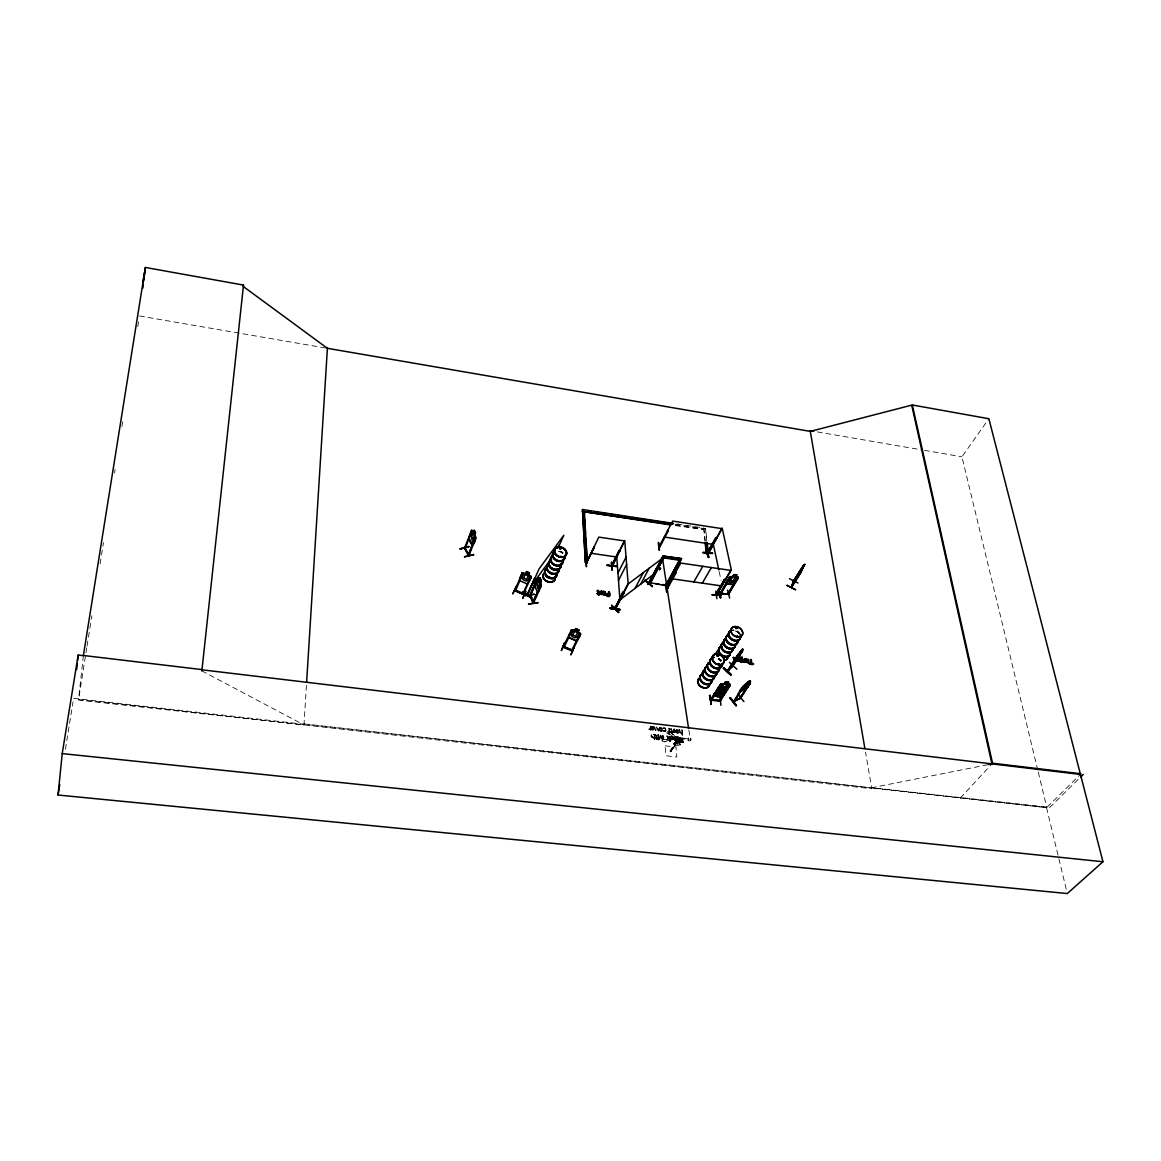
<?xml version="1.0" encoding="UTF-8"?>
<svg xmlns="http://www.w3.org/2000/svg" width="1161" height="1161" viewBox="0 0 1161 1161"><rect width="100%" height="100%" fill="white"/><g stroke="black" fill="none" stroke-linecap="round" stroke-linejoin="round"><path stroke-width="0.75" stroke-dasharray="5 3.75" d="M676.674 739.673L676.312 738.019L675.034 737.612M661.857 730.138C660.29 724.449 659.303 733.317 661.988 730.051M678.329 733.157C677.327 734.869 671.914 729.21 677.313 729.195C679.591 731.546 678.692 730.153 676.341 729.572M671.537 731.14C672.408 726.713 665.732 731.677 671.29 731.445M688.429 738.875L680.07 737.903L680.448 740.384L679.78 737.932L682.944 737.714L679.983 738.498M680.012 740.703L680.622 741.966L683.408 742.474L682.944 737.714M83.389 655.486L78.498 699.996L303.964 724.943L306.504 684.163M676.036 731.299C679.548 731.575 675.92 728.397 676.036 731.299L677.937 730.414L675.949 730.313M682.523 740.457L680.709 741.008L682.653 741.85L682.523 740.457L680.52 741.313L682.653 741.85M690.868 738.149C689.329 738.672 690.737 742.532 691.071 739.397C690.258 734.376 684.714 741.923 690.519 740.762M676.297 738.367L677.385 743.78L677.066 738.12L675.049 737.046A1.654 1.306 33 0 0 674.207 737.409L674.454 740.181A1.654 1.306 33.1 0 0 675.397 740.762L676.152 740.849A1.669 1.321 33.1 0 0 677.008 740.486L677.197 737.714L671.406 733.084A2.38 1.248 -5 0 0 669.853 731.445A2.38 1.248 -5 0 0 666.878 732.736A2.38 1.248 -5 0 0 669.462 733.926C674.149 738.773 681.826 739.31 671.232 733.244M677.385 739.934L676.878 737.975L677.56 743.693L676.66 737.946L674.614 738.004L674.904 739.876L676.181 740.283L674.73 738.512M660.827 735.131L662.031 737.99L660.217 735.058L659.332 738.817L660.609 735.9L661.814 738.773M659.999 738.889L660.609 735.9M86.77 647.867L78.556 699.619L871.809 788.74L865.511 752.125M87.046 646.082L88.178 638.942M88.468 637.157L89.6 630.031M89.89 628.246L91.022 621.106M91.298 619.321L91.864 615.751M100.078 563.999L101.21 556.874M101.5 555.089L102.632 547.948M102.923 546.163L103.489 542.593M114.533 473.006L115.099 469.436M121.905 426.609L123.037 419.469M137.767 326.691L138.899 319.551M65.408 749.324L73.056 701.839M659.042 728.789L659.404 727.816A1.654 1.306 32.2 0 1 660.261 727.526L661.973 728.194L662.568 730.037M659.23 728.905L659.825 730.342A1.654 1.306 32.2 0 0 660.769 730.908L661.523 730.995A1.669 1.321 32.2 0 0 662.394 730.646L662.394 728.194L660.449 727.221A1.654 1.306 32.2 0 0 659.593 727.57L659.1 728.426M652.482 728.498C656.836 730.385 649.58 730.356 654.572 728.745M654.528 728.281C648.767 725.727 653.716 732.606 655.036 729.123C656.386 726.96 651.539 724.928 651.611 727.425C654.238 725.175 656.183 730.574 651.64 728.586C651.568 730.719 655.152 731.125 655.21 728.818M669.113 733.534L668.852 728.281L669.113 733.534L669.824 731.764A1.901 1.495 32.6 0 0 671.145 732.127A1.64 1.292 32.6 0 0 671.943 731.764L672.248 729.993L670.985 728.469M672.321 730.85L671.929 731.822M670.782 739.63L673.249 739.717L673.235 737.206A1.625 1.277 32.9 0 0 672.379 736.509C668.112 736.654 672.553 736.698 672.77 738.904C669.578 738.831 671.363 741.676 673.569 739.18M666.08 730.138L664.789 731.372L663.163 730.269L664.977 730.879M659.332 738.817L660.217 735.058M662.176 739.151L663.062 736.19L663.816 739.339L664.702 739.107L662.757 735.348L664.513 739.412M661.843 738.294L662.757 735.348M676.602 739.891L676.645 737.932L677.603 743.635M674.556 738.236L675.049 737.395M671.348 731.445L671.174 729.21L669.404 729.529M656.778 726.859L655.414 730.53L657.126 727.7L658.258 730.864L659.158 730.646L656.778 726.859L658.969 730.951M665.093 730.704C667.299 728.005 661.422 728.208 663.628 728.455C666.748 728.397 664.136 733.084 663.192 730.269M677.066 738.12L676.747 743.606M680.636 740.079L680.172 742.068L683.408 742.474M665.688 731.096L665.674 728.542A1.611 1.277 32.3 0 0 664.832 727.845L662.931 727.787L662.815 728.76M703.769 528.052L704.945 541.011M706.686 541.273L705.496 528.313L706.962 540.794M675.455 737.482L666.037 739.702A2.366 1.234 -4.8 0 0 662.452 740.152A2.366 1.234 -4.8 0 0 663.511 741.908A2.366 1.234 -4.8 0 0 666.733 740.834L675.992 738.599L675.455 737.482L666.008 739.441A2.366 1.234 -4.8 0 0 662.423 739.905A2.366 1.234 -4.8 0 0 663.497 741.647A2.366 1.234 -4.8 0 0 666.719 740.587L675.963 738.352L675.397 741.429L677.647 741.69L679.112 737.467C686.877 749.469 665.006 747.031 678.329 739.006L676.094 738.744L675.267 740.036L675.658 744.23M676.312 741.023L675.615 743.722L677.864 743.983L678.677 742.692L678.546 741.284L676.312 741.023L670.057 751.167L670.811 751.878L679.809 737.54L679.969 745.144L679.112 737.467L673.351 743.969L680.215 744.767L677.516 740.297M650.32 726.089L650.116 729.064M650.973 726.162L651.277 729.718L650.421 729.95C650.958 729.645 647.33 729.427 650.044 728.861M648.999 729.761L649.13 728.832M659.811 728.469C662.946 725.538 661.61 733.607 659.912 728.977M650.334 728.919L648.97 729.137M651.611 727.425L651.742 726.467M650.421 729.95L651.277 729.718M654.543 734.391L653.687 734.608L654.543 734.391L654.964 739.368L654.107 739.601C655.544 737.656 648.027 737.656 652.09 734.1L652.453 736.945L653.614 737.235M653.875 734.303C656.168 738.672 650.218 738.425 652.09 734.1M655.414 730.53L656.11 730.617M657.126 727.7L658.258 730.864M655.152 738.323L656.328 737.961C653.193 730.559 658.824 736.379 657.184 737.743M654.891 735.319L655.036 734.478M654.107 739.601L654.964 739.368M655.109 737.83L656.516 737.67L656.226 735.261L655.123 735.015M657.75 735.087L658.606 734.869L658.737 738.744L657.75 735.087L658.606 734.869M657.634 737.801L657.126 739.572L656.56 738.164M657.126 739.572L657.228 738.236M658.069 738.672L657.939 734.782M658.069 739.252L659.013 739.049L658.882 739.978L658.069 739.252L659.013 739.049M665.877 730.791L664.6 731.677L663.221 730.937M658.127 739.891L658.258 738.962M663.062 736.19L663.816 739.339M668.663 728.586L669.52 728.368M666.414 736.103L667.473 735.9L669.099 737.801L666.414 736.103L668.431 738.396L666.951 739.702L669.389 738.164L670.129 741.458L669.868 736.19L668.91 738.106M669.592 731.575L669.592 729.224M669.781 733.607L669.824 731.764M677.284 738.207L677.806 737.351L680.302 737.641L679.795 738.744L677.284 738.207L679.765 738.498L680.302 737.641M677.298 738.454L678.75 737.22L679.025 742.503L678.082 737.148M666.951 739.702L668.62 738.091L666.588 735.798M673.815 728.876C675.107 734.347 672.161 729.152 674.468 728.948C675.644 733.317 673.917 731.996 673.946 732.722M673.772 732.098L672.524 732.533L673.815 731.546M667.778 739.804L667.14 739.397M670.129 741.458L669.868 736.19M674.614 732.794L674.468 728.948M669.142 737.903L669.2 736.103M672.524 732.533L672.654 731.604M669.389 738.164L669.462 741.386M670.361 737.438C673.99 734.957 672.988 742.387 670.753 738.962M678.271 732.562L676.123 732.083L677.995 731.415M682.523 735.116L682.247 729.877L682.523 735.116L681.884 732.939L680.273 733.549L679.243 732.417L679.17 729.514L680.665 733.055L681.841 732.446L681.58 729.79M679.824 731.909L679.824 729.587M678.605 737.554A2.075 1.088 -5.1 0 0 675.658 736.669A2.075 1.088 -5.1 0 0 675.368 738.57A2.075 1.088 -5.1 0 0 678.605 737.554L678.75 737.22M681.841 732.446L682.058 730.182M670.057 751.167L679.809 737.54M670.811 751.878L677.023 742.532L675.629 742.372L677.023 742.532M677.647 741.69L678.329 739.006M678.546 741.284L677.908 744.491M678.358 742.416L679.214 742.198M682.117 738.483C681.71 745.159 677.879 733.81 682.276 740.239M1037.789 770.164L961.947 456.795L988.867 418.729M672.117 731.517L671.74 732.069A1.64 1.292 32.6 0 1 670.956 732.431A1.901 1.495 32.6 0 1 669.636 732.069M674.019 737.656L674.396 737.104A1.654 1.306 33 0 1 675.252 736.756L676.674 737.162M662.583 730.4L662.205 730.951A1.669 1.321 32.3 0 1 661.335 731.299L660.58 731.212A1.654 1.306 32.2 0 1 659.637 730.646L659.216 728.484M960.307 798.042L991.929 763.894M73.622 698.312L1046.54 807.737L1080.325 774.416M1078.119 779.51L1049.718 807.461L871.635 787.753L988.388 764.591M671.247 733.491L671.421 733.331A2.38 1.248 -5 0 0 669.882 731.691A2.38 1.248 -5 0 0 666.893 732.983A2.38 1.248 -5 0 0 669.476 734.187L675.267 737.888M674.048 731.386L672.509 731.923M673.351 743.969L677.429 741.298L675.267 740.036L678.459 740.399M681.884 732.939L679.809 732.838L679.17 729.514M654.136 737.482L652.032 737.395L651.423 734.028M688.284 740.5L688.531 737.845M678.3 731.27L676.079 731.778M676.268 741.821L677.429 741.298L673.104 744.346L676.384 743.098M669.607 728.861L671.363 729.079L672.117 730.719M675.238 737.627L676.689 737.003M651.843 727.323L653.483 727.308L654.354 728.586M670.303 736.756L672.19 736.814A1.625 1.277 32.9 0 1 673.046 737.511L673.453 739.122M662.742 728.092L664.643 728.15A1.611 1.277 32.4 0 1 665.485 728.847L665.892 730.008M651.553 726.771L654.078 727.047L655.022 728.716M681.362 732.693L680.085 732.069M673.496 732.228L672.712 732.228M671.116 731.532L669.781 731.27M678.43 732.257L676.268 731.474M678.532 732.867L675.934 732.286L675.397 729.064M654.848 734.782L656.604 735.319L656.995 738.048M677.429 738.149L675.673 738.498L677.385 737.83M681.739 738.106L680.128 738.73L682.479 739.934M304.037 723.884L1046.816 807.461L1038.21 771.92M677.835 737.598L680.317 737.903M680.012 738.498L688.386 739.484M658.316 739.586L659.071 739.673M675.484 742.329L678.677 742.692M652.293 728.803L654.383 729.05M676.994 523.959L684.134 525.048M685.919 525.323L693.044 526.412M694.829 526.688L703.755 528.037L705.206 540.533M674.962 524.177L705.235 528.792M675.368 525.12L703.914 529.489L673.322 525.338M817.315 431.907L922.676 450.033M924.461 450.337L961.947 456.795M139.465 315.981L325.631 348.01M677.806 737.554L676.384 737.09L677.69 737.366M201.869 670.898L303.964 724.943M670.695 750.616L671.45 751.327M660.42 736.205L661.625 739.078M1046.54 807.737L1066.872 891.793M719.181 571.604L721.039 580.282M688.879 730.225L690.244 739.136M682.755 738.019L683.219 742.779M681.696 733.244L681.87 735.029M682.334 740.762L682.465 742.155M678.575 737.264L679.025 742.503M676.137 730.008L676.224 730.995M656.371 738.469L656.458 739.499M654.354 734.695L654.775 739.673M650.799 726.467L651.089 730.022M674.033 738.019L674.657 739.891A1.654 1.306 33.1 0 0 675.586 740.457L676.355 740.544A1.669 1.321 33.1 0 0 677.211 740.181M718.209 659.143A6.487 4.92 32.1 0 1 720.647 661.393M718.659 658.447A6.502 4.92 32.1 0 1 721.097 660.696M718.398 658.853A6.589 4.992 32.1 0 1 720.865 661.117M718.528 658.635A6.589 4.992 32.1 0 1 721.01 660.899M732.417 630.031A6.473 4.833 31.9 0 1 733.955 630.06M737.046 631.178A6.473 4.833 31.9 0 1 740.239 634.748M737.162 630.989A6.386 4.76 31.9 0 1 740.312 634.516M732.156 630.583A6.371 4.746 31.9 0 1 733.665 630.612M735.218 630.989A6.371 4.746 31.9 0 1 739.107 633.891M732.286 630.249A6.473 4.833 31.9 0 1 733.81 630.278M736.901 631.395A6.473 4.833 31.9 0 1 739.339 633.616M721.271 659.927A6.298 4.746 32.1 0 1 719.791 659.23M558.281 551.402A6.371 4.804 24.6 0 1 562.664 553.507M560.008 551.475A6.473 4.876 24.6 0 1 562.853 553.187M560.11 551.243A6.473 4.876 24.6 0 1 562.954 552.955M561.721 551.751A6.386 4.818 24.6 0 1 563.027 552.738M665.151 745.826L675.963 747.074L676.834 757.016L665.979 755.782L665.151 745.826M676.892 743.432L676.384 738.396L676.819 743.475M721.184 660.116L718.34 658.403A6.284 4.746 32.1 0 0 721.184 660.072M677.56 743.693L676.878 737.975L677.473 743.737M675.426 739.209A2.075 1.088 -5.1 0 0 678.677 738.193A2.075 1.088 -5.1 0 0 675.717 737.308A2.075 1.088 -5.1 0 0 675.426 739.209"/><path stroke-width="1.5" d="M741.008 697.776L740.181 698.182M750.224 683.219L739.717 698.211L750.224 683.219L740.616 698.269L733.418 701.926L743.664 685.788L747.873 682.117M736.277 658.287L736.118 657.663M742.213 660.885C741.153 656.052 739.368 663.366 742.358 660.783C738.454 661.814 742.779 656.023 742.155 661.088M602.37 592.313L602.907 593.997A1.567 1.19 26.8 0 0 603.807 594.534L604.533 594.635A1.582 1.205 26.8 0 0 605.374 594.345L605.432 592.154L603.575 591.225A1.567 1.19 26.8 0 0 602.748 591.515L602.269 592.328M605.578 593.866L605.055 592.197L603.415 591.559A1.567 1.19 26.8 0 0 602.574 591.834L602.399 592.052M716.497 593.547L716.729 594.809L716.816 593.402M716.685 594.737L725.581 578.729M469.073 555.713L468.449 554.465L468.725 555.887L475.894 537.964L471.584 530.272L464.502 548.224L468.609 555.829L474.689 538.689L475.081 539.415M465.285 548.747L464.458 548.05M464.502 548.224L465.474 548.253L465.01 547.382M707.252 553.158L708.457 553.347L707.165 542.564M707.557 553.26C724.841 554.102 692.478 551.49 706.149 552.999M736.292 628.275L736.742 627.506M736.771 636.17L737.598 636.663L737.395 635.807M736.901 628.13L735.885 628.638L735.508 627.462M527.645 594.78L528.226 593.576L527.442 593.997M716.845 655.312L718.224 655.443M718.224 664.15L719.036 663.671M718.238 656.27L718.049 655.196M718.586 663.584L718.659 663.657M718.615 655.834L717.991 654.978M727.425 687.196L727.352 689.17L727.555 687.239L720.081 686.354L713.942 694.249L713.855 696.078L721.286 696.992L723.419 695.308M713.942 694.249L713.986 696.121L721.228 696.832L723.303 695.192M717.571 688.865L717.498 690.795L724.928 691.593L727.091 689.881M605.998 594.911L608.422 593.881L609.148 592.066C612.892 596.638 605.868 598.133 606.173 594.33M727.454 689.083L727.555 687.239M738.193 577.496L733.201 584.418L726.307 584.186L726.481 582.169M678.909 561.111L678.967 561.242M746.552 661.001C750.63 658.389 743.998 661.306 748.323 660.391M619.669 609.873C589.672 604.837 640.175 613.095 610.076 608.611M619.64 609.54L610.062 608.219M619.785 609.191L610.193 607.929M464.473 556.946L473.427 554.856M667.88 581.327L667.677 581.705M667.415 582.241L667.648 581.371M306.62 682.363L327.446 347.574M473.499 554.537L464.56 556.67M794.037 581.139L793.848 580.297L793.239 581.501L804.849 564.319L799.116 573.911L801.206 569.34M793.645 580.863L791.512 587.51L801.438 571.778M615.983 607.74C615.432 611.092 614.372 605.737 614.953 608.248M611.832 565.581L611.644 566.931L624.749 540.562L628.13 583.49L615.069 608.698M615.214 607.377L616.244 608.059L615.345 609.032L623.994 592.981L622.702 592.371L623.994 592.981M791.178 587.292L793.558 580.848L803.978 564.725L801.554 571.067L791.163 587.364L804.849 564.319M791.715 586.944L793.834 581.327M611.862 565.48L612.021 566.96L611.426 565.944M612.297 566.249L612.181 565.523M243.505 285.084L201.869 670.898L202.145 669.621L83.389 655.486L145.372 267.451L243.505 285.084L243.259 286.477L327.402 348.315L810.291 431.384L912.314 404.986L988.867 418.729L1102.95 861.752L1067.293 893.549L58.05 795.038L62.215 753.605L78.179 655.065L83.563 655.704M475.633 536.527C475.923 542.26 471.685 550.111 469.175 538.675L469.566 535.743M76.655 669.491L77.236 664.077M77.613 660.478L78.179 655.065M560.879 556.046L560.429 556.714M560.516 549.284L560.444 547.774M560.545 548.964L561.184 548.631M142.861 288.073L143.282 284.59M143.703 281.093L145.372 267.451M606.913 594.33L608.741 595.738L608.625 594.04L607.101 594.084L606.739 595.201L609.452 596.319M739.078 660.624C739.397 656.865 732.678 658.461 738.033 657.881C743.258 662.844 730.704 660.246 738.715 659.912L737.786 660.696L736.756 659.651M740.544 661.741L740.762 661.306A1.785 1.335 32.8 0 0 742.01 661.668C745.899 659.1 738.875 658.592 740.616 657.605C746.871 657.547 733.752 656.009 740.762 661.306M537.848 602.878L528.458 604.025L537.949 602.53M533.189 601.906L533.596 602.791L533.276 601.949M539.154 580.123L540.155 577.946L541.258 580.674L540.344 582.677L541.128 586.116L533.291 603.401L529.692 595.187L530.388 594.737M540.054 577.96L539.154 579.963L537.732 577.946L529.996 596.086L537.528 580.007L536.904 579.295L529.648 595.23L530.316 595.535M533.276 603.285L529.982 594.708M611.412 562.446L612.195 570.37L611.499 562.171M58.05 795.038L59.748 784.488M142.788 282.994L145.198 268.888M615.809 607.813L616.23 607.972M534.829 586.174L535.439 583.272L534.829 586.174L537.485 592.545L541.128 586.116L538.544 578.193M611.978 566.974L619.829 550.358L611.121 566.481L612.282 566.292M602.428 591.994L602.748 594.33A1.567 1.19 26.8 0 0 603.633 594.867L604.373 594.969A1.582 1.205 26.8 0 0 605.2 594.664L605.679 593.866M737.061 656.792L741.023 651.713L727.454 671.435L733.23 665.384L732.968 666.153M745.638 689.126C755.84 680.375 729.442 701.621 743.606 685.803M740.007 692.101L740.442 690.664M619.074 550.387L611.121 566.481L611.876 566.002M587.074 562.113L586.392 562.969L594.447 546.758L586.32 562.592L587.06 562.563M712.099 594.954L721.155 595.52M721.083 595.201L712.056 594.592M648.143 584.201L656.705 567.961M603.023 592.792C603.299 595.738 606.681 592.894 604.213 591.762C601.529 591.268 603.56 596.348 604.997 593.808M602.893 592.589L604.446 592.299L604.75 594.069M739.905 657.474L739.963 661.668M802.832 568.339L802.251 569.688M803.572 566.336L804.167 564.739L803.485 566.989M787.042 585.318L795.503 589.817M797.984 583.011L789.48 578.7M728.658 594.301L727.599 593.939L737.685 578.715L728.498 594.33L719.718 593.895L729.529 577.191L737.772 576.756L738.323 577.554L728.6 593.982L719.689 593.561L720.952 593.547M728.977 593.75L728.049 593.706M803.934 564.827L797.375 577.249L798.391 576.175M800.814 570.414L800.074 572.417L803.064 566.916M720.081 593.387L720.705 593.982L720.778 593.068M735.668 627.709L735.798 628.188M717.411 654.76L717.208 655.689L718.325 655.631M724.304 579.484L725.175 579.876L724.304 579.484L715.205 595.1L716.148 595.245L731.357 569.964L722.171 528.095L708.065 553.986L706.381 553.492L705.148 542.797M469.175 546.599L460.278 548.732M464.458 548.239L464.69 547.455L469.015 555.698M471.685 530.243L465.242 548.848M473.311 532.289L474.181 530.055L475.604 532.652L474.631 534.713M468.522 554.61L474.689 538.689M468.289 555.19L474.994 538.617M473.485 554.45L473.586 555.219M571.328 629.828L574.768 630.641L575.783 628.609L578.918 630.046L577.917 632.063L580.732 634.095L572.097 651.219C576.959 650.102 548.5 642.106 572.446 650.973M571.807 649.957L572.62 650.668M578.134 639.276L576.175 640.843L568.846 637.52L568.759 635.038M572.228 651.19L572.562 650.247M570.907 654.848L574.129 647.04L571.009 654.572M579.31 634.994L580.05 635.647L579.31 634.994L571.459 650.886M580.094 632.963L572.779 629.639M575.74 628.696L578.918 630.046L577.772 632.092L579.049 633.369L577.249 636.968L574.913 637.81L571.996 636.489L571.197 634.24L572.997 630.612L574.884 630.67L575.783 628.609M733.65 661.306L739.876 654.935L733.723 661.378L734.173 660.072M564.681 642.759L561.343 650.581L564.435 642.991M563.941 647.432C564.057 647.316 563.041 645.429 563.709 647.417M568.846 637.52L576.204 640.756M571.676 631.54L570.82 631.149L571.676 631.54L564.057 647.17M516.166 586.682L512.973 593.605M522.929 594.359L531.419 577.09L527.152 583.939L519.968 580.761L519.78 578.309L522.145 572.866L530.751 575.929L531.39 577.162L528.473 575.072L529.401 572.983L526.47 571.749M522.247 572.939L514.628 590.644L515.411 590.905L522.537 574.608L521.681 574.216L522.537 574.608M662.35 584.52L667.111 585.304L681.289 559.08L663.236 556.424L648.68 583.809M528.647 574.971L529.532 572.968L526.426 571.56L525.585 573.752L522.203 573.012M786.998 585.391L795.59 589.585M523.103 591.834C529.474 598.931 538.994 600.44 523.074 591.878M522.856 593.982L530.055 578.018L530.911 578.396L530.055 578.018M522.9 594.403L523.35 593.416L523.901 594.461M525.483 591.007L522.697 598.408L525.977 591.181M534.495 594.447L525.338 595.448M527.413 593.924L527.152 594.679L527.573 594.04M558.644 546.657L563.825 535.25L539.081 568.89L527.457 594.867L534.771 578.033L527.152 594.679L527.878 593.46M536.904 579.295L529.967 595.999M540.184 578.904L540.547 581.197L540.852 580.529M539.255 580.108L538.414 579.412L536.745 583.127L537.587 588.598L538.849 588.38L540.533 584.68L541.186 580.66L540.054 578.12M532.855 603.27L540.199 586.624L532.58 602.704L532.855 601.949M540.199 586.624L532.594 602.515M557.599 548.123L559.007 545.017M673.438 523.408L582.474 509.519L585.42 562.635L587.263 562.911L584.36 511.246L584.346 515.266M522.74 594.229L523.35 593.416M519.78 578.309L519.968 580.761M512.741 593.837L516.326 586.45M515.876 590.122L514.468 590.485L523.8 594.403M514.918 589.628L515.528 590.354M586.073 558.833L586.32 566.67M585.42 562.635L582.474 509.519M586.436 562.954L598.786 537.108L624.429 540.924L611.644 566.844M571.43 629.901L563.056 647.127M607.072 565.291L616.476 566.597M599.236 593.402C598.902 589.222 596.856 589.033 599.076 593.721C601.543 594.664 600.876 592.879 599.076 593.721M720.154 701.2L729.601 686.093L728.731 685.991L719.109 701.041L720.488 700.33M720.502 700.663L710.59 699.793L720.807 683.873L724.319 683.524L725.581 681.754M597.117 591.239C599.86 590.572 598.873 595.361 597.247 590.427M598.597 593.315L597.262 593.474L598.626 593.75L598.525 594.998L599.265 593.851L599.163 595.085M598.626 593.75L597.451 593.59M600.963 590.92L601.659 594.519L601.601 591.007M577.989 639.305L580.616 634.08M723.318 695.294L730.254 684.874L719.98 701.186L710.619 700.199L720.11 685.063L720.996 685.164L711.548 700.257M601.006 594.432L601.819 594.2M617.928 573.084L626.055 557.12M608.422 593.881L608.48 591.979M609.278 596.638L609.148 592.066M608.741 595.738L608.625 594.04M618.479 580.427L626.635 564.493M614.88 607.334L615.33 608.117M622.702 592.371L614.662 608.799L623.036 592.415M658.708 542.521L659.477 550.125M635.009 588.424L643.368 572.576M522.697 592.502L531.433 597.712M668.344 530.679L667.502 530.562L668.344 530.679L659.956 546.744L659.129 546.541L672.683 521.086L721.91 528.632L707.659 553.87L708.021 552.941M660.145 546.686L659.448 546.018M640.756 584.085L649.144 568.251M644.965 580.384L652.453 586.61L645.298 580.108M531.651 597.393L522.914 592.212M648.607 583.823L663.076 556.235L681.58 558.615L663.033 555.887L648.114 584.273M650.291 582.735L665.863 585.725L679.751 559.631L663.99 557.222L650.073 582.807L663.903 557.207L679.954 559.558L665.892 585.129M650.349 583.432L663.99 557.222M659.709 569.688L660.522 568.368M652.308 586.552L645.052 580.268M679.809 559.617L665.863 585.725M667.111 585.304L681.58 558.615M668.025 587.916L666.748 587.901L668.083 587.481M715.321 594.722L716.09 595.172L730.791 570.399L680.738 563.07L666.806 588.221L667.619 588.38L676.253 572.518L675.397 572.402L676.253 572.518M667.619 588.38L668.112 587.756L667.111 587.669M667.111 591.936L666.443 583.794M665.848 584.012L666.646 591.921L667.343 591.675M715.147 594.78L716.7 594.258M741.023 697.703L733.244 701.462M703.464 552.462L712.346 553.129M707.252 549.85L708.674 557.454L707.499 553.391L716.714 537.703L708.108 553.957M706.381 553.492L705.424 542.303M706.73 553.623L715.597 537.848L716.424 537.964L706.759 553.666L707.586 553.187M693.843 581.937L702.753 566.292M708.181 557.425L707.426 549.53M702.347 583.156L711.345 567.54M606.086 594.403L608.582 593.561M724.391 580.181L716.526 594.635M715.321 594.766L716.395 594.345L715.655 594.214M716.903 598.713L715.8 591.094M719.98 593.068L720.647 594.011M729.659 578.367L720.647 593.663M720.618 593.939L729.732 578.642M735.784 576.741L736.901 574.753L733.926 574.622L732.809 576.611L730.893 576.524M732.809 576.611L733.955 574.71M718.848 589.483L720.691 597.741L718.688 589.803M727.613 590.165L729.645 598.089M736.756 574.811L735.639 576.799L737.714 576.901M727.715 594.258L736.872 578.686M728.484 593.91C726.249 594.417 729.979 592.923 728.107 593.358M728.005 670.985L738.338 654.194L742.721 649.101L736.118 658.258M732.286 666.327L742.634 651.306M732.823 665.892L727.178 671.116L733.23 665.384M723.724 667.706C728.789 675.789 737.67 678.851 723.709 667.72M736.901 669.215L729.456 662.423M734.507 658.592C732.025 655.167 737.772 660.101 735.552 662.017L733.854 660.536L734.957 660.232L734.753 658.664M733.317 658.084L733.462 657.271M709.966 695.599L711.142 704.335L709.531 695.584M711.142 704.335L710.184 695.366L709.458 695.613M734.811 660.986L733.796 660.072M727.192 671.203L737.467 655.138L742.808 649.783L732.78 665.964M733.607 660.377L734.957 660.232M740.979 650.871L739.644 652.7M735.9 659.463C741.255 661.015 737.075 656.604 735.914 658.693M742.097 649.826L740.573 651.481M734.928 661.944L735 660.682M735.435 661.073L735.581 660.304M732.257 666.501L742.895 649.986M710.793 700.214L711.954 699.43M718.006 690.606L716.555 692.885L717.208 694.51L720.154 694.844L722.664 693.567M738.657 659.492L736.35 658.505M738.715 659.912C735.203 658.824 737.22 662.35 738.672 660.275M725.901 689.634L726.452 690.447L723.68 689.387L724.87 690.171L722.621 693.857L720.647 694.307L719.544 696.179C713.101 697.703 720.342 692.841 715.408 693.814L714.813 693.059M720.328 689.663L718.137 693.059L721.083 693.393M720.662 689.068L721.837 687.239L725.015 687.602M711.316 704.03L710.126 695.366M716.395 695.845L717.687 693.901M724.406 683.698L725.596 681.841L728.571 682.175L727.381 684.018M740.428 658.592L742.358 657.344M716.381 695.758L719.544 696.092L720.705 694.278M723.288 689.997L721.039 693.697L718.093 693.393L720.284 689.982L723.23 690.302M723.68 689.474L726.96 684.54L724 684.221L720.72 689.141L717.063 689.358L718.601 688.908M724.333 683.626L722.403 684.047L720.197 687.472L720.85 689.112L723.811 689.431L726.336 688.139L728.557 684.714L727.366 683.916L728.702 682.029L725.523 681.768M720.081 696.702L720.908 705.322M744.419 658.693C745.797 663.787 742.822 658.94 745.043 658.78C746.262 662.946 744.578 661.552 744.636 662.278M744.767 661.48L743.287 662.089L744.506 661.16M745.26 662.365L745.043 658.78M743.287 662.089L743.417 661.204M748.758 662.757C748.105 663.845 743.301 660.42 746.523 658.969M719.109 701.041L719.544 700.199M748.685 662.191C743.664 662.96 752.43 658.098 746.378 659.622M753.504 663.686C754.04 666.182 746.131 662.757 750.993 663.686L750.485 659.825L751.341 659.608C748.671 663.294 755.709 664.774 751.849 663.468M751.646 663.773L751.341 659.608M749.338 663.468L751.196 663.381L750.688 659.521M749.396 663.976L749.542 663.163M730.167 697.834L736.306 705.67M743.94 701.621L737.699 694.031M734.173 701.592L743.62 686.543L733.563 701.868M744.898 684.714L750.572 681.855L748.787 682.799C752.531 677.385 742.503 686.731 742.561 688.502L742.822 689.344L747.278 686.122L749.948 680.868M749.338 681.376L747.466 682.726M535.076 578.222L534.771 578.033M611.6 605.374L618.668 612.326M618.392 612.544L611.658 605.316L618.886 611.978M531.825 585.129L551.069 558.847M647.794 583.867L648.912 583.344M648.099 583.417L648.955 583.17M723.23 668.286L730.835 674.875M731.096 674.628L723.477 668.039M737.09 628.406L736.277 628.333M717.28 654.833L717.135 655.559M586.581 566.612L586.058 561.909M735.421 627.491L736.161 627.187M720.4 700.649L719.486 700.562M988.388 764.591L992.539 763.227L1080.978 773.763M730.385 697.558L736.524 705.395M735.929 705.888L729.848 698.008M472.483 544.596L473.775 543.392M667.154 587.364L667.894 587.422M667.053 587.35L666.878 588.264L667.648 588.003M1080.702 776.97L1083.286 774.431M606.826 594.519L608.451 594.359M660.348 546.105L659.114 546.236L660.406 545.859M659.579 545.699L659.245 546.584M740.921 650.915L742.808 649.173M537.383 592.545L538.719 591.428M734.42 701.07L740.457 697.993M717.948 688.168L720.125 686.412L727.439 687.297M716.99 594.2L716.671 594.185M718.819 589.483L720.589 597.683M720.197 597.697L718.253 589.744M708.37 553.347L706.657 552.999M620.206 599.584L653.658 574.347M662.133 558.514L628.449 583.751L615.286 609.104L615.548 608.291M739.847 657.59L742.155 657.648M744.709 661.015L743.258 661.509M740.225 658.897L742.677 659.767L741.806 661.973A1.785 1.335 32.8 0 1 740.558 661.61M659.477 568.208L660.551 568.803L659.579 569.645M718.398 656.052L716.918 655.805M660.42 568.542L659.448 568.556M746.436 660.087L748.134 660.493M743.62 686.543L742.938 686.877L743.838 686.819M750.441 683.495L749.556 683.553M750.064 680.767L747.699 682.087M560.952 565.509L560.952 565.509A6.356 4.818 24.6 0 1 552.694 568.817A6.356 4.818 24.6 0 1 550.343 560.313M746.567 659.521L748.772 660.536L746.61 661.436M721.039 593.431L720.255 593.402M744.477 661.668L743.49 661.785M735.479 644.282L735.508 644.268A6.356 4.76 32 0 1 731.111 648.796A6.356 4.76 32 0 1 724.116 644.573A6.356 4.76 32 0 1 725.959 638.637M717.048 671.813L717.077 671.798A6.458 4.92 32.2 0 1 712.651 676.326A6.458 4.92 32.2 0 1 705.54 672.016A6.458 4.92 32.2 0 1 707.484 665.892A6.458 4.92 32.2 0 0 705.54 672.001A6.458 4.92 32.2 0 0 712.651 676.312A6.458 4.92 32.2 0 0 717.048 671.682L716.976 671.827M738.759 661.001L736.916 660.827L736.089 659.158M563.288 646.14L571.749 650.32M720.734 683.931L729.688 684.206L727.526 683.974M523.64 594.679L514.57 590.528M732.852 576.596L730.98 577.162L728.876 580.718L729.442 582.3L732.199 582.416L734.594 580.964L736.713 577.423L735.624 576.712M555.132 578.047L555.161 578.033A6.298 4.804 24.5 0 1 546.889 581.516A6.298 4.804 24.5 0 1 544.582 573.041A6.269 4.775 24.5 0 0 546.904 581.487A6.269 4.775 24.5 0 0 555.06 578.033L555.132 578.047A6.298 4.804 24.5 0 1 546.962 581.356A6.298 4.804 24.5 0 1 544.654 572.895M740.05 698.545L750.514 681.768M717.121 654.717L718.557 655.399M468.841 546.512L460.148 549.08M465.097 548.5L468.725 554.523M473.819 543.493L472.498 544.727L469.175 538.675M735.711 627.23L737.017 627.709M559.718 547.745L560.212 548.021M733.549 657.779L734.594 658.011L734.753 660.536M748.86 661.886L746.799 661.131M530.243 595.695L533.117 602.066M658.243 542.506L659.056 550.111M666.675 591.892L665.906 583.998M748.961 662.452L746.508 661.886L745.913 658.897M733.259 657.59L734.913 658.113L735.377 660.609M717.73 654.731L716.787 655.588M525.628 573.679L523.785 573.636L522.16 577.365L523.001 579.658L525.875 580.964L528.124 580.079L529.764 576.349L528.516 574.985M720.154 593.039L727.874 594.272M736.945 578.962L737.757 578.991M726.278 584.099L733.23 584.476M62.215 753.605L1102.95 861.752M714.915 692.957L724.29 694.06L720.72 694.38M720.154 685.367L720.996 685.164M729.645 686.398L728.731 685.991M721.779 687.646L724.754 687.965M201.985 669.81L1080.325 774.416M735.116 661.625L735.624 660.769M749.6 663.671L753.562 664.194M619.089 550.662L619.887 551.069M716.308 594.708L715.539 594.548M607 564.972L616.593 566.379L607.029 565.422M599.105 594.171L599.758 593.344M649.13 582.749L650.073 582.807M585.652 562.142L587.51 562.417M672.045 578.802L721.591 585.913M591.007 553.275L616.389 556.975M655.457 583.504L658.911 584.012M664.252 537.035L712.97 544.364M660.232 568.164L659.506 568.6M587.597 510.825L591.152 511.377M594.722 511.914L598.292 512.465M601.862 513.002L607.203 513.83M610.773 514.367L614.343 514.918M617.899 515.455L621.469 516.006M625.039 516.543L628.594 517.095M632.164 517.632L637.52 518.459M641.075 518.996L651.785 520.636M655.341 521.173L673.177 523.901M671.798 524.583L582.329 511.464L669.752 524.801M664.048 557.919L679.824 560.328M813.745 431.282L810.073 430.658L810.189 431.37M608.175 596.144L606.231 594.925M560.299 549.153L559.428 548.761M564.014 646.822L563.172 646.401M572.402 650.624L571.894 649.986M719.24 701.099L719.312 700.373L710.953 699.662M715.307 595.1L715.466 594.229M537.761 578.062L538.53 578.294M515.049 589.701L524.061 593.837L523.176 593.779M803.339 566.568L803.267 565.828L793.282 581.472M800.64 569.703L799.203 572.213M473.398 532.26L472.425 531.651L470.96 535.468L472.353 540.808L473.703 540.475L475.183 536.658L474.733 534.684M717.701 693.988L716.511 693.219L718.688 689.823L721.213 688.517L724.174 688.836L724.827 690.461M460.104 548.921L468.841 546.526M735.914 627.985L735.9 628.304M730.269 684.975L729.674 684.105L730.153 684.975M539.865 586.668L540.17 587.422M534.307 594.113L525.193 595.767M729.442 577.162L726.38 582.169M912.314 404.986L992.539 763.227M911.835 405.726L991.929 763.894M713.231 543.827L718.804 569.862M810.175 430.673L864.887 748.555M662.38 557.541L688.604 728.455M746.639 659.782L746.755 660.696M707.76 549.908L708.689 557.498M706.889 543.058L707.31 546.613M666.24 584.041L667.169 591.994M616.709 556.612L619.887 599.323M601.442 591.341L601.659 594.519M598.466 594.084L598.525 594.998M597.422 593.14L597.291 593.91M584.563 518.807L585.434 532.914M585.754 538.211L587.263 562.911M719.37 668.112A6.56 4.992 32.1 0 1 711.475 672.045A6.56 4.992 32.1 0 1 708.5 662.931M716.932 671.856A6.458 4.92 32.2 0 1 712.535 676.5A6.458 4.92 32.2 0 1 705.424 672.19A6.458 4.92 32.2 0 1 707.368 666.066M722.011 663.947A6.589 4.992 32.1 0 1 717.542 668.634A6.589 4.992 32.1 0 1 710.3 664.252A6.589 4.992 32.1 0 1 712.274 658.04M719.573 667.648A6.473 4.92 32.1 0 1 715.191 672.277A6.473 4.92 32.1 0 1 708.065 667.967A6.473 4.92 32.1 0 1 709.995 661.843M721.765 664.179A6.487 4.92 32.1 0 1 717.367 668.809A6.487 4.92 32.1 0 1 710.227 664.484A6.487 4.92 32.1 0 1 712.157 658.36M719.138 666.472A6.56 4.992 32.1 0 1 716.526 672.364A6.56 4.992 32.1 0 1 708.718 669.578A6.56 4.992 32.1 0 1 708.631 662.713M722.142 663.729A6.589 4.992 32.1 0 1 717.164 668.417A6.589 4.992 32.1 0 1 710.053 663.091A6.589 4.992 32.1 0 1 713.826 657.474M722.215 663.468A6.502 4.92 32.1 0 1 717.295 668.097A6.502 4.92 32.1 0 1 710.285 662.844A6.502 4.92 32.1 0 1 714 657.315M719.094 669.708A6.473 4.92 32.1 0 1 710.605 671.813A6.473 4.92 32.1 0 1 708.413 663.236M714.552 675.775A6.516 4.978 32.2 0 1 710.111 680.462A6.516 4.978 32.2 0 1 702.927 676.108A6.516 4.978 32.2 0 1 704.901 669.926M714.32 675.992A6.429 4.905 32.2 0 1 706.556 679.867A6.429 4.905 32.2 0 1 703.653 670.913M714.683 675.557A6.516 4.978 32.2 0 1 710.242 680.244A6.516 4.978 32.2 0 1 703.073 675.891A6.516 4.978 32.2 0 1 705.032 669.708M714.755 675.31A6.429 4.905 32.2 0 1 710.372 679.925A6.429 4.905 32.2 0 1 703.29 675.644A6.429 4.905 32.2 0 1 705.235 669.534M716.7 672.204A6.429 4.905 32.2 0 1 712.317 676.819A6.429 4.905 32.2 0 1 705.235 672.524A6.429 4.905 32.2 0 1 707.18 666.429M712.114 680.752A6.415 4.905 32.2 0 1 703.682 682.886A6.415 4.905 32.2 0 1 701.534 674.338M711.678 681.449A6.415 4.905 32.2 0 1 702.55 683.103A6.415 4.905 32.2 0 1 702.26 674.338M711.911 681.231A6.502 4.978 32.2 0 1 702.666 682.915A6.502 4.978 32.2 0 1 702.361 674.033M712.041 681.028A6.502 4.978 32.2 0 1 703.493 683.176A6.502 4.978 32.2 0 1 701.317 674.512M709.545 684.859A6.4 4.905 32.3 0 1 701.113 686.978A6.4 4.905 32.3 0 1 698.98 678.445M735.523 644.05A6.327 4.746 32 0 1 731.27 648.506A6.327 4.746 32 0 1 724.304 644.297A6.327 4.746 32 0 1 726.147 638.39M740.108 634.965A6.473 4.833 31.9 0 1 737.133 640.785A6.473 4.833 31.9 0 1 729.268 637.041A6.473 4.833 31.9 0 1 730.893 630.583M738.033 640.088A6.371 4.76 32 0 1 733.767 644.558A6.371 4.76 32 0 1 726.757 640.321A6.371 4.76 32 0 1 728.615 634.399M740.239 636.591A6.386 4.76 31.9 0 1 735.972 641.061A6.386 4.76 31.9 0 1 728.948 636.823A6.386 4.76 31.9 0 1 730.791 630.887M737.961 640.35A6.458 4.818 32 0 1 733.65 644.877A6.458 4.818 32 0 1 726.539 640.582A6.458 4.818 32 0 1 728.411 634.574M740.616 636.141A6.473 4.833 31.9 0 1 736.292 640.683A6.473 4.833 31.9 0 1 729.152 636.373A6.473 4.833 31.9 0 1 731.024 630.365M740.689 635.894A6.386 4.76 31.9 0 1 736.422 640.364A6.386 4.76 31.9 0 1 729.384 636.112A6.386 4.76 31.9 0 1 731.227 630.176M737.554 642.106A6.356 4.76 32 0 1 728.571 643.644A6.356 4.76 32 0 1 728.179 635.111M737.801 641.888A6.458 4.818 32 0 1 728.687 643.455A6.458 4.818 32 0 1 728.281 634.791M735.45 645.472A6.356 4.76 32 0 1 726.467 647.011A6.356 4.76 32 0 1 726.075 638.463M730.138 652.598A6.298 4.746 32 0 1 723.332 656.633M720.546 654.935A6.298 4.746 32 0 1 718.441 649.739A6.298 4.746 32 0 1 722.157 646.633M724.232 660.464A6.298 4.746 32.1 0 0 727.976 656.023A6.298 4.746 32.1 0 1 724.319 660.333M716.25 654.485A6.298 4.746 32.1 0 1 718.659 650.392A6.298 4.746 32.1 0 0 716.322 654.34M732.968 648.259A6.415 4.818 32 0 1 725.291 652.018A6.415 4.818 32 0 1 722.345 643.179M732.736 648.477A6.327 4.746 32 0 1 725.161 652.192A6.327 4.746 32 0 1 722.258 643.484M733.099 648.041A6.415 4.818 32 0 1 725.422 651.8A6.415 4.818 32 0 1 722.476 642.976M733.171 647.794A6.327 4.746 32 0 1 728.919 652.25A6.327 4.746 32 0 1 721.953 648.041A6.327 4.746 32 0 1 723.811 642.135M735.131 644.66A6.327 4.746 32 0 1 727.57 648.36A6.327 4.746 32 0 1 724.638 639.667M735.29 644.457A6.356 4.76 32 0 1 731.024 648.941A6.356 4.76 32 0 1 724.029 644.703A6.356 4.76 32 0 1 725.872 638.782M730.53 653.222A6.298 4.746 32 0 1 721.605 654.775A6.298 4.746 32 0 1 721.242 646.271M730.327 653.701A6.386 4.804 32 0 1 721.286 655.268A6.386 4.804 32 0 1 720.908 646.648M730.458 653.498A6.386 4.804 32 0 1 721.416 655.065A6.386 4.804 32 0 1 721.039 646.445M562.505 560.197A6.458 4.876 24.6 0 1 559.428 565.668A6.458 4.876 24.6 0 1 551.635 562.853A6.458 4.876 24.6 0 1 552.026 556.409M564.856 557.062A6.473 4.876 24.6 0 1 556.482 560.545A6.473 4.876 24.6 0 1 554.073 551.91M562.65 559.704A6.371 4.804 24.6 0 1 559.617 565.102A6.371 4.804 24.6 0 1 551.925 562.33A6.371 4.804 24.6 0 1 552.317 555.974M564.652 557.309A6.386 4.804 24.6 0 1 556.395 560.748A6.386 4.804 24.6 0 1 554.015 552.23M562.606 559.965A6.458 4.876 24.6 0 1 559.529 565.436A6.458 4.876 24.6 0 1 551.736 562.621A6.458 4.876 24.6 0 1 552.143 556.177M564.957 556.83A6.473 4.876 24.6 0 1 556.583 560.313A6.473 4.876 24.6 0 1 554.174 551.678M564.725 555.219A6.386 4.818 24.6 0 1 561.677 560.618A6.386 4.818 24.6 0 1 553.971 557.846A6.386 4.818 24.6 0 1 554.348 551.475M562.577 561.793A6.371 4.804 24.6 0 1 554.334 565.233A6.371 4.804 24.6 0 1 551.983 556.729M560.952 565.247A6.327 4.789 24.6 0 1 552.767 568.687A6.327 4.789 24.6 0 1 550.416 560.226M550.299 560.487A6.313 4.789 24.6 0 0 549.908 566.815A6.313 4.789 24.6 0 0 557.527 569.587A6.313 4.789 24.6 0 0 560.545 564.217A6.356 4.818 24.6 0 1 557.062 569.688A6.356 4.818 24.6 0 1 549.313 565.987A6.356 4.818 24.6 0 1 551.49 559.892A6.356 4.818 24.6 0 0 549.313 565.987A6.356 4.818 24.6 0 0 557.048 569.732A6.356 4.818 24.6 0 0 560.574 564.231A6.313 4.789 24.6 0 1 557.541 569.558A6.313 4.789 24.6 0 1 549.908 566.815A6.313 4.789 24.6 0 1 550.285 560.531M556.685 572.808A6.386 4.862 24.5 0 1 553.608 578.265A6.386 4.862 24.5 0 1 545.888 575.479A6.386 4.862 24.5 0 1 546.309 569.064M555.161 577.801A6.269 4.775 24.5 0 1 547.02 581.255A6.269 4.775 24.5 0 1 544.712 572.808M558.992 569.746A6.415 4.862 24.6 0 1 550.677 573.258A6.415 4.862 24.6 0 1 548.297 564.652M556.787 572.576A6.4 4.862 24.5 0 1 553.71 578.033A6.4 4.862 24.5 0 1 545.989 575.261A6.4 4.862 24.5 0 1 546.41 568.846M559.094 569.529A6.415 4.862 24.6 0 1 550.778 573.026A6.415 4.862 24.6 0 1 548.398 564.435M559.123 569.253A6.327 4.804 24.6 0 1 550.924 572.707A6.327 4.804 24.6 0 1 548.587 564.231M716.918 693.073L720.575 691.753L722.2 693.697L721.547 691.39L725.03 689.46L721.155 690.94C721.75 688.009 717.513 688.342 720.226 691.274L716.918 693.073M473.137 532.943L471.671 536.759L472.991 539.183L474.472 535.366L473.137 532.943M474.312 530.983L474.893 533.218L474.312 530.983M515.716 589.962L515.281 590.934L515.702 590.006M525.338 574.347L523.698 578.076L526.586 579.383L528.226 575.653L525.338 574.347M526.876 572.242L528.444 573.752L526.876 572.242M538.951 580.776L537.282 584.476L538.298 587.016L539.981 583.315L538.951 580.776M574.564 631.323L572.765 634.936L575.682 636.272L577.481 632.658L574.564 631.323M576.219 629.291L577.772 630.8L576.219 629.291M732.475 577.235L730.356 580.776L733.113 580.906L735.232 577.351L732.475 577.235M734.289 575.029L733.912 575.667L736.074 575.101L734.289 575.029M717.643 694.96L719.544 695.149L717.643 694.96M725.915 682.117L725.509 682.726L727.816 682.32L725.915 682.117M746.044 684.468L743.78 687.878L746.059 686.731L748.323 683.321L746.044 684.468M737.554 656.009L736.771 656.255L737.554 656.009M472.454 530.548L472.353 530.562M712.564 659.927A6.531 4.934 32.1 0 0 723.027 663.657A6.531 4.934 32.1 0 0 719.24 654.311A6.531 4.934 32.1 0 0 712.564 659.927A6.531 4.934 32.1 0 0 723.013 663.671A6.531 4.934 32.1 0 0 719.225 654.325A6.531 4.934 32.1 0 0 712.549 659.941M712.448 660.145A6.502 4.92 32.1 0 0 722.868 663.86A6.502 4.92 32.1 0 0 719.094 654.543A6.502 4.92 32.1 0 0 712.448 660.145M701.273 686.731A6.371 4.891 32.3 0 0 709.661 684.613A6.371 4.876 32.3 0 1 701.273 686.731A6.371 4.891 32.3 0 1 699.14 678.227A6.371 4.876 32.3 0 0 701.273 686.731M731.285 632.266A6.415 4.775 31.9 0 0 741.56 635.952A6.415 4.775 31.9 0 0 737.772 626.853A6.415 4.775 31.9 0 0 731.285 632.266M731.183 632.484A6.386 4.746 31.9 0 0 741.415 636.141A6.386 4.746 31.9 0 0 737.641 627.085A6.386 4.746 31.9 0 0 731.183 632.484M555.379 553.666A6.415 4.818 24.6 0 0 566.06 555.19A6.415 4.818 24.6 0 0 560.328 546.846A6.415 4.818 24.6 0 0 555.379 553.666M555.234 554.029A6.386 4.804 24.6 0 0 565.871 555.553A6.386 4.804 24.6 0 0 560.153 547.237A6.386 4.804 24.6 0 0 555.234 554.029A6.371 4.789 24.6 0 0 565.842 555.538A6.371 4.789 24.6 0 0 560.153 547.266A6.371 4.789 24.6 0 0 555.248 554.029M555.321 553.797A6.415 4.818 24.6 0 0 566.002 555.335A6.415 4.818 24.6 0 0 560.255 546.976A6.415 4.818 24.6 0 0 555.321 553.797M556.874 570.08A6.327 4.789 24.6 0 0 560.386 564.594A6.313 4.789 24.6 0 1 556.874 570.051A6.313 4.789 24.6 0 1 549.153 566.379A6.327 4.789 24.6 0 1 551.33 560.284A6.313 4.789 24.6 0 0 549.153 566.379A6.327 4.789 24.6 0 0 556.874 570.08M553.782 577.699A6.298 4.789 24.5 0 0 556.816 572.329A6.313 4.789 24.5 0 1 553.797 577.714A6.313 4.789 24.5 0 1 546.178 574.971A6.313 4.789 24.5 0 1 546.584 568.643A6.298 4.789 24.5 0 0 546.192 574.971A6.298 4.789 24.5 0 0 553.782 577.699M550.59 573.432A6.313 4.789 24.6 0 0 558.775 569.993A6.327 4.804 24.6 0 1 550.59 573.447A6.327 4.804 24.6 0 1 548.253 564.972A6.313 4.789 24.6 0 0 550.59 573.432M547.861 577.452A6.284 4.789 24.5 0 0 556.598 575.653A6.298 4.789 24.5 0 1 547.847 577.452A6.298 4.789 24.5 0 1 546.25 569.383A6.284 4.789 24.5 0 0 547.861 577.452"/></g></svg>
